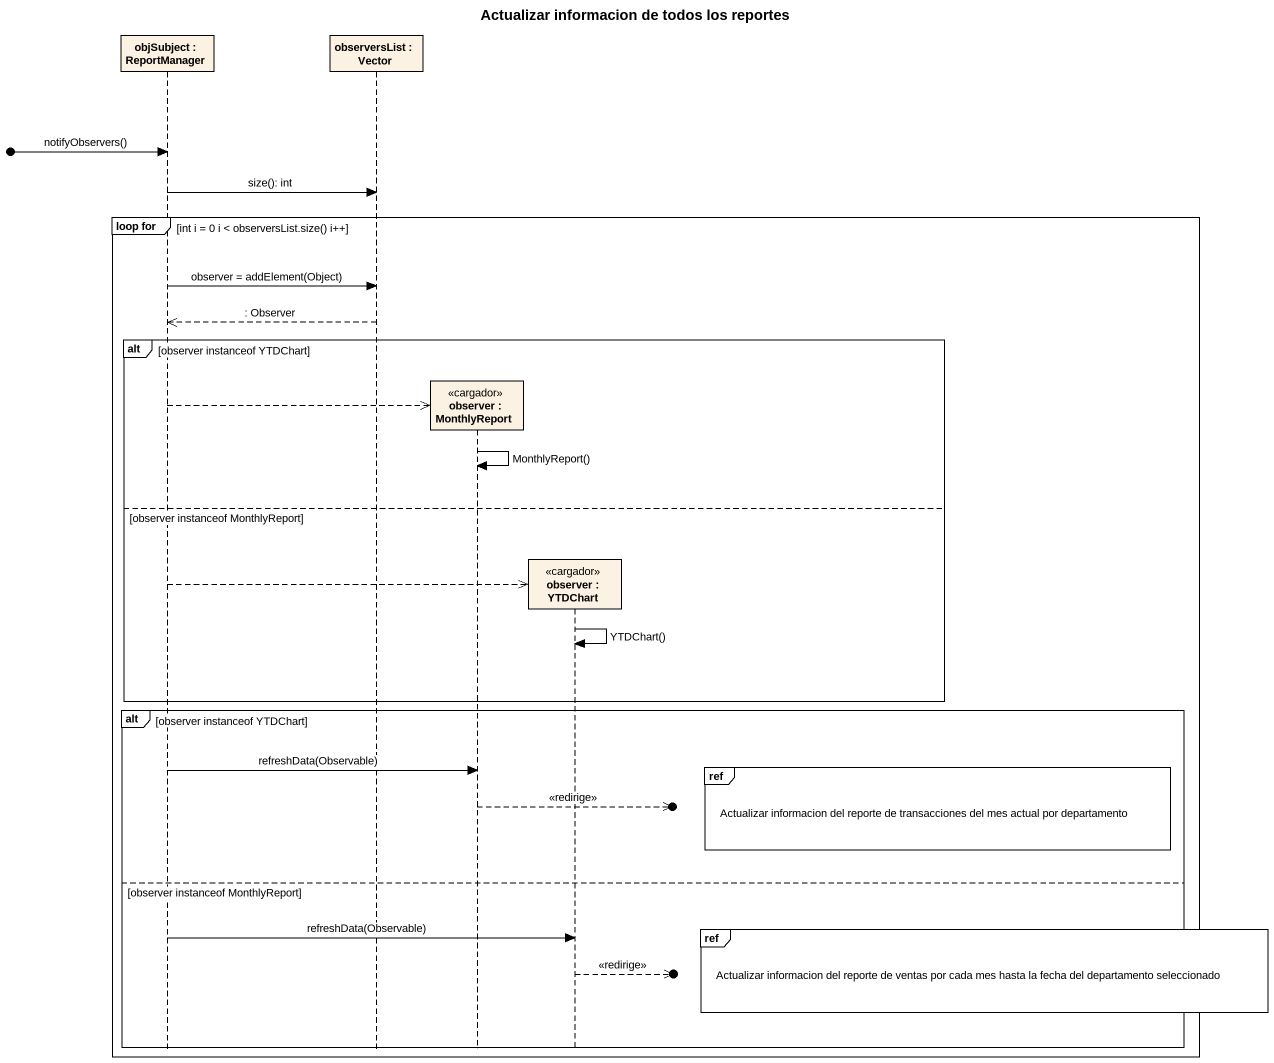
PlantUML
@startuml
title Actualizar informacion de todos los reportes
hide footbox
participant "objSubject : ReportManager" as objSubject
participant "observersList : Vector" as observersList
participant "observer : MonthlyReport" as observer <<cargador>>
participant "observer : YTDChart" as observer_2 <<cargador>>

[o-> objSubject : notifyObservers()
objSubject -> observersList : size(): int
group loop for [int i = 0 i < observersList.size() i++]
  objSubject -> observersList : observer = addElement(Object)
  observersList -->> objSubject : : Observer
  alt observer instanceof YTDChart
    objSubject -->> observer **
    observer -> observer : MonthlyReport()
  else observer instanceof MonthlyReport
    objSubject -->> observer_2 **
    observer_2 -> observer_2 : YTDChart()
  end
  alt observer instanceof YTDChart
    ref over observer_2 : Actualizar informacion del reporte de transacciones del mes actual por departamento
    objSubject -> observer : refreshData(Observable)
    observer -->>o] : <<redirige>>
  else observer instanceof MonthlyReport
    ref over observer_2 : Actualizar informacion del reporte de ventas por cada mes hasta la fecha del departamento seleccionado
    objSubject -> observer_2 : refreshData(Observable)
    observer_2 -->>o] : <<redirige>>
  end
end
@enduml
